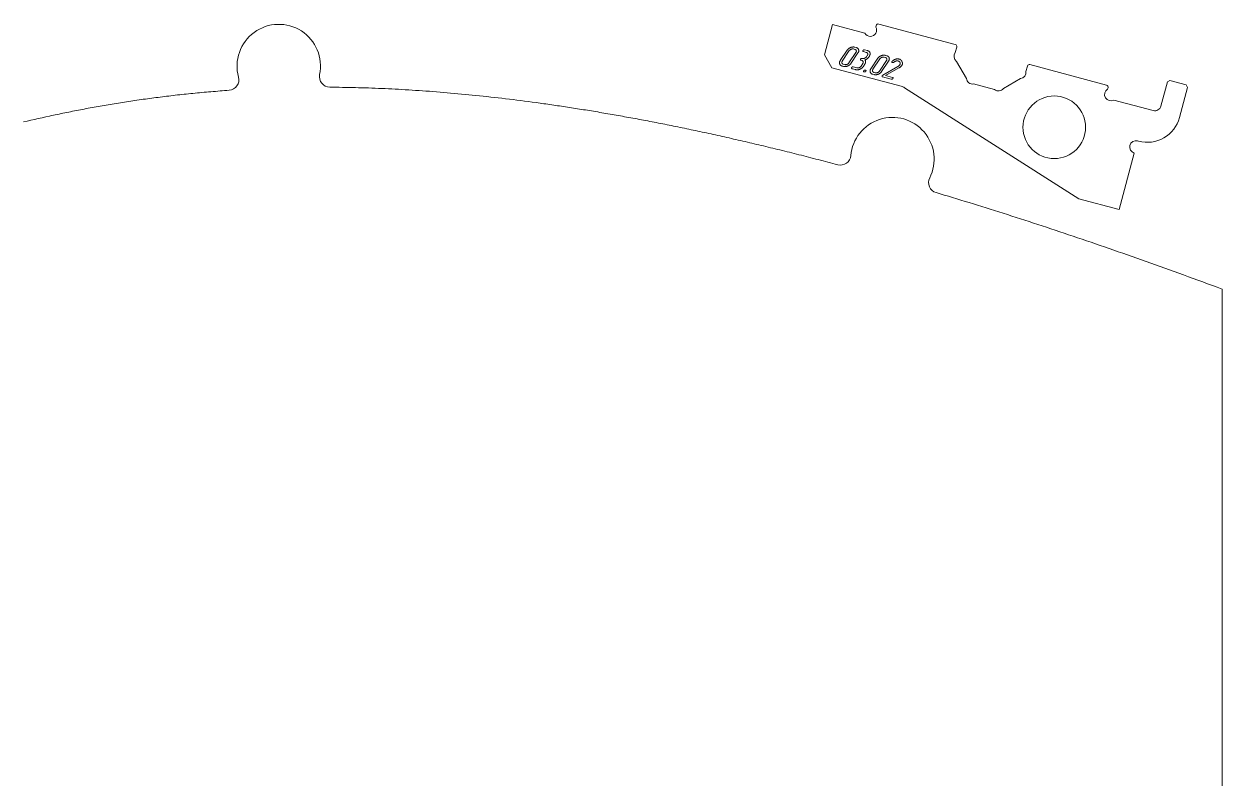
# Model space of a CAD drawing. Header units: millimetres. Extents: x 14 to 1461, y -733 to -10.
# Drawn here: x 887 to 1461, y -371 to -10 of the extents above; entities that cross this region are included whole.
import ezdxf

# ---------------------------------------------------------------- set-up
doc = ezdxf.new("R2010")
doc.units = ezdxf.units.MM
doc.layers.add('Cut', color=7, linetype='Continuous', lineweight=0)
doc.layers.add('Mark', color=7, linetype='Continuous', lineweight=0)

msp = doc.modelspace()

# ---------------------------------------------------------------- linework, layer by layer
at = {"layer": 'Cut'}
msp.add_lwpolyline([(886.816478, -56.971534), (888.589278, -56.560362), (890.368606, -56.152131), (892.154565, -55.746933), (893.947256, -55.344861), (895.746782, -54.946005), (897.553245, -54.550459), (899.366748, -54.158314), (900.276171, -53.963545), (901.187393, -53.769661), (902.100425, -53.576673), (903.015282, -53.384593), (903.931975, -53.193432), (904.850517, -53.003202), (905.770921, -52.813914), (906.693201, -52.62558), (907.617368, -52.438211), (908.543436, -52.251819), (909.471418, -52.066414), (910.401325, -51.88201), (911.333172, -51.698616), (912.26697, -51.516246), (913.202733, -51.334909), (914.140473, -51.154618), (915.080203, -50.975384), (916.021936, -50.797219), (916.965685, -50.620133), (917.911463, -50.44414), (918.859281, -50.269249), (919.809154, -50.095473), (920.761094, -49.922824), (921.715113, -49.751311), (922.671225, -49.580948), (923.629442, -49.411745), (924.589777, -49.243715), (925.552243, -49.076868), (926.516852, -48.911216), (927.483618, -48.74677), (928.452553, -48.583543), (929.423671, -48.421545), (930.396983, -48.260788), (931.372502, -48.101284), (932.350242, -47.943043), (933.330215, -47.786078), (934.312434, -47.6304), (935.296912, -47.476021), (936.283661, -47.322952), (937.272695, -47.171204), (938.264026, -47.020789), (939.257666, -46.871718), (940.25363, -46.724003), (941.251929, -46.577656), (942.252576, -46.432688), (943.255584, -46.28911), (944.260966, -46.146934), (945.268735, -46.006172), (946.278903, -45.866834), (947.291484, -45.728933), (948.306489, -45.59248), (949.323933, -45.457486), (950.343827, -45.323963), (951.366184, -45.191922), (952.391018, -45.061375), (953.41834, -44.932334), (954.448165, -44.804809), (955.480504, -44.678813), (956.51537, -44.554357), (957.552777, -44.431452), (958.592736, -44.31011), (959.635261, -44.190342), (960.680365, -44.07216), (961.72806, -43.955575), (962.778359, -43.840599), (963.831275, -43.727244), (964.886821, -43.61552), (965.945009, -43.505439), (967.005853, -43.397013), (968.069365, -43.290254), (969.135557, -43.185172), (970.204443, -43.08178), (971.276036, -42.980088), (972.350348, -42.880108), (973.427392, -42.781853), (974.507181, -42.685332), (975.589727, -42.590558), (976.675044, -42.497543), (977.763144, -42.406297), (978.85404, -42.316832), (979.947744, -42.22916), (981.044271, -42.143292), (982.143631, -42.05924), (983.245839, -41.977015), (984.350907, -41.896629), (985.458847, -41.818093, 0.4735596822), (989.931248, -35.505626, -1.2707427943), (1028.791397, -34.308593, 0.4739527035), (1033.650262, -40.33387), (1035.165448, -40.346157), (1036.685744, -40.361944), (1038.211172, -40.381254), (1039.741757, -40.404106), (1041.277521, -40.430523), (1042.818487, -40.460523), (1044.364679, -40.49413), (1045.916121, -40.531363), (1047.472835, -40.572243), (1049.034844, -40.616792), (1050.602173, -40.66503), (1052.174844, -40.716979), (1053.752881, -40.772658), (1055.336306, -40.83209), (1056.925144, -40.895295), (1058.519417, -40.962293), (1060.119149, -41.033106), (1061.724363, -41.107756), (1063.335082, -41.186261), (1064.95133, -41.268645), (1066.57313, -41.354927), (1068.200505, -41.445129), (1069.833478, -41.53927), (1071.472074, -41.637374), (1073.116314, -41.739459), (1074.766222, -41.845548), (1076.421823, -41.95566), (1078.083138, -42.069818), (1079.750191, -42.188042), (1081.423006, -42.310352), (1083.101606, -42.436771), (1084.786014, -42.567318), (1086.476253, -42.702014), (1088.172346, -42.840881), (1089.874318, -42.98394), (1091.582191, -43.131211), (1093.295988, -43.282716), (1095.015733, -43.438474), (1096.741449, -43.598508), (1098.47316, -43.762838), (1100.210888, -43.931485), (1101.954657, -44.10447), (1103.70449, -44.281814), (1105.460411, -44.463537), (1107.222443, -44.649661), (1108.990608, -44.840207), (1110.764931, -45.035196), (1112.545435, -45.234648), (1114.332143, -45.438584), (1116.125078, -45.647026), (1117.924263, -45.859994), (1119.729722, -46.077509), (1121.541478, -46.299592), (1123.359555, -46.526264), (1125.183975, -46.757547), (1127.014763, -46.99346), (1128.85194, -47.234025), (1130.695531, -47.479262), (1132.545559, -47.729194), (1133.472994, -47.855926), (1134.402047, -47.98384), (1135.332721, -48.112937), (1136.265018, -48.243221), (1137.198942, -48.374694), (1138.134496, -48.507359), (1139.071682, -48.641218), (1140.010504, -48.776274), (1140.950964, -48.912529), (1141.893065, -49.049987), (1142.83681, -49.18865), (1143.782203, -49.32852), (1144.729245, -49.4696), (1145.67794, -49.611893), (1146.628291, -49.755401), (1147.580301, -49.900126), (1148.533972, -50.046073), (1149.489308, -50.193242), (1150.446311, -50.341637), (1151.404984, -50.491261), (1152.365331, -50.642115), (1153.327354, -50.794203), (1154.291056, -50.947527), (1155.25644, -51.10209), (1156.223509, -51.257895), (1157.192265, -51.414943), (1158.162713, -51.573238), (1159.134854, -51.732782), (1160.108691, -51.893579), (1161.084228, -52.055629), (1162.061467, -52.218937), (1163.040412, -52.383505), (1164.021064, -52.549335), (1165.003428, -52.716429), (1165.987506, -52.884792), (1166.973301, -53.054424), (1167.960815, -53.22533), (1168.950052, -53.397511), (1169.941015, -53.570969), (1170.933707, -53.745709), (1171.928129, -53.921732), (1172.924287, -54.09904), (1173.922181, -54.277637), (1174.921816, -54.457526), (1175.923194, -54.638708), (1176.926317, -54.821186), (1177.93119, -55.004963), (1178.937815, -55.190042), (1179.946194, -55.376425), (1180.956331, -55.564115), (1181.968228, -55.753114), (1182.981889, -55.943425), (1183.997317, -56.135051), (1185.014514, -56.327994), (1186.033482, -56.522257), (1187.054226, -56.717843), (1188.076749, -56.914753), (1189.101052, -57.112992), (1190.127138, -57.312561), (1191.155012, -57.513462), (1192.184675, -57.715699), (1193.216131, -57.919275), (1194.249383, -58.124191), (1195.284432, -58.330451), (1196.321283, -58.538056), (1197.359939, -58.747011), (1198.400401, -58.957316), (1199.442674, -59.168976), (1200.486759, -59.381992), (1201.532661, -59.596367), (1202.580381, -59.812104), (1203.629923, -60.029205), (1204.681289, -60.247673), (1205.734483, -60.467511), (1206.789508, -60.688721), (1207.846365, -60.911305), (1208.905059, -61.135267), (1209.965592, -61.36061), (1211.027968, -61.587334), (1212.092188, -61.815444), (1213.158256, -62.044942), (1214.226175, -62.275831), (1215.295947, -62.508112), (1216.367577, -62.74179), (1217.441065, -62.976865), (1218.516417, -63.213342), (1219.593633, -63.451222), (1220.672718, -63.690508), (1221.753674, -63.931203), (1222.836504, -64.17331), (1223.921211, -64.416831), (1225.007798, -64.661768), (1226.096268, -64.908124), (1227.186624, -65.155903), (1228.278868, -65.405106), (1229.373004, -65.655736), (1230.469034, -65.907795), (1231.566962, -66.161288), (1232.66679, -66.416215), (1233.768521, -66.672579), (1234.872158, -66.930384), (1235.977704, -67.189632), (1237.085163, -67.450325), (1238.194536, -67.712466), (1239.305826, -67.976058), (1240.419038, -68.241103), (1241.534173, -68.507603), (1242.651235, -68.775563), (1243.770225, -69.044983), (1244.891149, -69.315868), (1246.014007, -69.588218), (1247.138804, -69.862038), (1248.265541, -70.137329), (1249.394223, -70.414094), (1250.524851, -70.692336), (1251.65743, -70.972058), (1252.79196, -71.253261), (1253.928447, -71.53595), (1255.066892, -71.820125), (1256.207298, -72.105791), (1257.349669, -72.392949), (1258.494007, -72.681602), (1259.640315, -72.971752), (1260.788596, -73.263403), (1261.938853, -73.556557), (1263.09109, -73.851217), (1264.245307, -74.147385), (1265.40151, -74.445064), (1266.5597, -74.744256), (1267.719881, -75.044964), (1268.882055, -75.34719), (1270.046225, -75.650939), (1271.212395, -75.95621), (1272.380567, -76.263009), (1273.550744, -76.571336), (1274.722929, -76.881196), (1275.897125, -77.192589), (1277.073335, -77.50552, 0.4665404284), (1283.342668, -73.099243, -1.2112195307), (1321.137107, -83.787054, 0.4667704822), (1324.174053, -90.825093), (1326.143852, -91.414147), (1328.118874, -92.007227), (1330.09913, -92.604343), (1332.084631, -93.205504), (1334.075388, -93.810721), (1336.071412, -94.420004), (1338.072715, -95.033363), (1340.079307, -95.650808), (1342.0912, -96.272349), (1344.108405, -96.897996), (1346.130932, -97.527758), (1348.158794, -98.161647), (1350.192001, -98.799671), (1352.230564, -99.441841), (1354.274495, -100.088167), (1356.323805, -100.73866), (1358.378505, -101.393328), (1360.438605, -102.052182), (1362.504118, -102.715233), (1364.575054, -103.382489), (1366.651424, -104.053961), (1368.73324, -104.72966), (1370.820513, -105.409594), (1372.913254, -106.093775), (1375.011473, -106.782212), (1377.115183, -107.474914), (1379.224394, -108.171893), (1381.339117, -108.873159), (1383.459364, -109.57872), (1385.585146, -110.288587), (1387.716474, -111.002771), (1389.853359, -111.721281), (1391.995812, -112.444127), (1394.143844, -113.171319), (1396.297466, -113.902868), (1398.456691, -114.638783), (1400.621528, -115.379074), (1402.791989, -116.123751), (1404.968085, -116.872825), (1407.149827, -117.626305), (1409.337226, -118.384202), (1411.530294, -119.146524), (1413.729042, -119.913283), (1415.93348, -120.684489), (1418.143621, -121.460151), (1420.359474, -122.240279), (1422.581052, -123.024884), (1424.808364, -123.813975), (1427.041424, -124.607562), (1429.280241, -125.405656), (1431.524827, -126.208267), (1433.775193, -127.015404), (1436.031349, -127.827078), (1438.293308, -128.643298), (1440.561081, -129.464074), (1442.834678, -130.289417), (1445.11411, -131.119337), (1447.39939, -131.953843), (1449.690527, -132.792946), (1451.987534, -133.636656), (1454.29042, -134.484982), (1456.599198, -135.337934), (1458.913879, -136.195524), (1461.234473, -137.05776), (1461.234473, -492.55912, -0.4142135624)], format="xyb", dxfattribs=at)
msp.add_lwpolyline([(1270.736554, -24.855887), (1274.618832, -10.367029), (1290.080715, -14.510028, 1.0000000952), (1295.276867, -11.510027), (1295.472883, -10.778484, -0.4142135624), (1296.697626, -10.071379), (1333.402734, -19.906483, -0.4142135624), (1334.109839, -21.131226), (1333.410021, -23.742982, 0.4142134851), (1333.963797, -27.949326), (1338.73875, -36.219787, 0.4142135843), (1342.104663, -38.802544), (1352.221782, -41.513417, 0.4142135763), (1356.428126, -40.959642), (1364.698588, -36.184688, 0.4142134947), (1367.281344, -32.818775), (1367.981162, -30.207018, -0.4142135624), (1369.205904, -29.499914), (1405.911013, -39.335018, -0.4142135624), (1406.618117, -40.55976), (1406.422101, -41.291304, 0.9999998627), (1409.422101, -46.487456), (1428.264717, -51.53632, 0.4142135624), (1431.938945, -49.415003), (1435.044767, -37.823917), (1436.269509, -37.116811), (1443.9969, -39.18736), (1444.704006, -40.412102), (1440.821728, -54.90096, -0.4142135624), (1421.225849, -66.214646), (1420.742887, -66.085237, 0.9999994582), (1419.189973, -71.880792), (1411.943057, -98.926649), (1392.624579, -93.750279), (1309.089676, -40.59217, 0.1536553502), (1307.44071, -39.867106), (1274.272081, -30.979599)], format="xyb", close=True, dxfattribs=at)
msp.add_circle((1380.829176, -59.531487), 14.99997, dxfattribs=at)
at = {"layer": 'Mark'}
for points in [[(1285.891096, -21.339625), (1285.20115, -21.154754), (1285.086437, -21.126726), (1284.970736, -21.103851), (1284.854047, -21.086129), (1284.736368, -21.07356), (1284.617702, -21.066144), (1284.498046, -21.063881), (1284.377402, -21.066771), (1284.25577, -21.074814), (1284.133149, -21.088011), (1284.00954, -21.10636), (1283.884942, -21.129862), (1283.759355, -21.158518), (1283.63278, -21.192326), (1283.505216, -21.231288), (1283.376664, -21.275402), (1283.247124, -21.32467), (1283.118983, -21.378138), (1282.99463, -21.434854), (1282.874065, -21.494819), (1282.757287, -21.558032), (1282.644298, -21.624493), (1282.535097, -21.694202), (1282.429684, -21.76716), (1282.328059, -21.843366), (1282.230221, -21.92282), (1282.136172, -22.005522), (1282.045911, -22.091473), (1281.959437, -22.180671), (1281.876752, -22.273118), (1281.797854, -22.368814), (1281.722745, -22.467757), (1281.651423, -22.569949), (1278.29667, -27.586898), (1278.230253, -27.690679), (1278.170165, -27.793895), (1278.116404, -27.896547), (1278.068971, -27.998634), (1278.027866, -28.100156), (1277.993089, -28.201114), (1277.96464, -28.301506), (1277.942519, -28.401334), (1277.926726, -28.500597), (1277.917261, -28.599296), (1277.914124, -28.69743), (1277.917315, -28.794999), (1277.926834, -28.892003), (1277.942681, -28.988442), (1277.964856, -29.084317), (1277.993358, -29.179627), (1278.027613, -29.272643), (1278.067045, -29.361638), (1278.111652, -29.446611), (1278.161436, -29.527561), (1278.216396, -29.60449), (1278.276533, -29.677397), (1278.341845, -29.746282), (1278.412335, -29.811146), (1278.488, -29.871987), (1278.568842, -29.928806), (1278.65486, -29.981604), (1278.746054, -30.030379), (1278.842425, -30.075133), (1278.943972, -30.115865), (1279.050695, -30.152574), (1279.162595, -30.185262), (1279.852541, -30.370133), (1279.968649, -30.398545), (1280.085653, -30.421801), (1280.203552, -30.439901), (1280.322347, -30.452843), (1280.442037, -30.460629), (1280.562624, -30.463258), (1280.684106, -30.46073), (1280.806483, -30.453046), (1280.929756, -30.440205), (1281.053925, -30.422207), (1281.17899, -30.399052), (1281.30495, -30.370741), (1281.431806, -30.337273), (1281.559557, -30.298648), (1281.688204, -30.254866), (1281.817747, -30.205928), (1281.945856, -30.152759), (1282.070204, -30.096285), (1282.19079, -30.036506), (1282.307613, -29.973423), (1282.420675, -29.907034), (1282.529975, -29.83734), (1282.635513, -29.764342), (1282.737289, -29.688039), (1282.835303, -29.60843), (1282.929555, -29.525517), (1283.020045, -29.439299), (1283.106773, -29.349776), (1283.18974, -29.256949), (1283.268944, -29.160816), (1283.344386, -29.061378), (1283.416067, -28.958636), (1286.77082, -23.941687), (1286.837286, -23.837823), (1286.897393, -23.734524), (1286.951139, -23.631791), (1286.998526, -23.529624), (1287.039554, -23.428023), (1287.074221, -23.326987), (1287.102529, -23.226517), (1287.124476, -23.126612), (1287.140064, -23.027274), (1287.149293, -22.928501), (1287.152161, -22.830293), (1287.14867, -22.732652), (1287.138818, -22.635576), (1287.122607, -22.539066), (1287.100037, -22.443122), (1287.071106, -22.347743), (1287.036393, -22.254652), (1286.996475, -22.165573), (1286.951352, -22.080505), (1286.901024, -21.999448), (1286.845491, -21.922402), (1286.784752, -21.849367), (1286.718809, -21.780343), (1286.647661, -21.71533), (1286.571308, -21.654328), (1286.48975, -21.597337), (1286.402987, -21.544357), (1286.311018, -21.495389), (1286.213845, -21.450431), (1286.111467, -21.409485), (1286.003884, -21.372549)], [(1285.304014, -22.217591), (1284.614068, -22.03272), (1284.550896, -22.017326), (1284.487051, -22.004818), (1284.422535, -21.995196), (1284.357346, -21.98846), (1284.291485, -21.984609), (1284.224952, -21.983645), (1284.157746, -21.985566), (1284.089869, -21.990373), (1284.021319, -21.998066), (1283.952097, -22.008645), (1283.882203, -22.02211), (1283.811637, -22.03846), (1283.740399, -22.057697), (1283.668488, -22.079819), (1283.595906, -22.104827), (1283.522651, -22.132721), (1283.45015, -22.162951), (1283.379829, -22.194966), (1283.311688, -22.228766), (1283.245728, -22.264351), (1283.181947, -22.301721), (1283.120347, -22.340877), (1283.060926, -22.381818), (1283.003686, -22.424543), (1282.948626, -22.469054), (1282.895746, -22.515351), (1282.845045, -22.563432), (1282.796525, -22.613298), (1282.750186, -22.66495), (1282.706026, -22.718387), (1282.664046, -22.773609), (1282.624246, -22.830616), (1279.269494, -27.847565), (1279.232391, -27.90557), (1279.198838, -27.963298), (1279.168832, -28.020749), (1279.142375, -28.077922), (1279.119466, -28.134818), (1279.100106, -28.191437), (1279.084294, -28.247778), (1279.07203, -28.303842), (1279.063314, -28.359629), (1279.058147, -28.415138), (1279.056528, -28.47037), (1279.058457, -28.525325), (1279.063935, -28.580002), (1279.072961, -28.634402), (1279.085535, -28.688525), (1279.101657, -28.74237), (1279.120967, -28.794927), (1279.143102, -28.845184), (1279.168062, -28.893141), (1279.195848, -28.938798), (1279.22646, -28.982155), (1279.259897, -29.023213), (1279.29616, -29.06197), (1279.335249, -29.098428), (1279.377163, -29.132586), (1279.421902, -29.164444), (1279.469468, -29.194002), (1279.519858, -29.221261), (1279.573075, -29.246219), (1279.629116, -29.268878), (1279.687984, -29.289237), (1279.749677, -29.307296), (1280.439623, -29.492167), (1280.504255, -29.507961), (1280.56946, -29.520863), (1280.63524, -29.53087), (1280.701593, -29.537985), (1280.768519, -29.542206), (1280.836019, -29.543534), (1280.904092, -29.541969), (1280.972739, -29.53751), (1281.041959, -29.530158), (1281.111753, -29.519912), (1281.182121, -29.506774), (1281.253062, -29.490741), (1281.324576, -29.471816), (1281.396665, -29.449997), (1281.469326, -29.425285), (1281.542561, -29.397679), (1281.615006, -29.36771), (1281.685298, -29.335905), (1281.753435, -29.302265), (1281.819419, -29.266791), (1281.88325, -29.229481), (1281.944927, -29.190337), (1282.00445, -29.149357), (1282.061819, -29.106543), (1282.117035, -29.061893), (1282.170097, -29.015409), (1282.221006, -28.96709), (1282.26976, -28.916935), (1282.316362, -28.864946), (1282.360809, -28.811122), (1282.403103, -28.755463), (1282.443243, -28.697968), (1285.797996, -23.68102), (1285.835106, -23.622989), (1285.868642, -23.565231), (1285.898605, -23.507747), (1285.924993, -23.450536), (1285.947808, -23.393598), (1285.967049, -23.336933), (1285.982716, -23.280542), (1285.994809, -23.224423), (1286.003328, -23.168578), (1286.008274, -23.113006), (1286.009646, -23.057707), (1286.007443, -23.002682), (1286.001668, -22.94793), (1285.992318, -22.893451), (1285.979394, -22.839245), (1285.962897, -22.785312), (1285.943181, -22.732661), (1285.920604, -22.682298), (1285.895165, -22.634225), (1285.866864, -22.588441), (1285.8357, -22.544947), (1285.801675, -22.503741), (1285.764788, -22.464825), (1285.725039, -22.428198), (1285.682428, -22.39386), (1285.636954, -22.361811), (1285.588619, -22.332051), (1285.537422, -22.304581), (1285.483363, -22.2794), (1285.426442, -22.256507), (1285.366659, -22.235905)], [(1288.245419, -27.442627), (1288.590392, -27.535062), (1288.652986, -27.553361), (1288.712695, -27.573943), (1288.769519, -27.596805), (1288.82346, -27.62195), (1288.874515, -27.649377), (1288.922687, -27.679085), (1288.967974, -27.711075), (1289.010377, -27.745347), (1289.049895, -27.781901), (1289.086529, -27.820736), (1289.120279, -27.861854), (1289.151144, -27.905253), (1289.179125, -27.950934), (1289.204221, -27.998897), (1289.226433, -28.049142), (1289.245761, -28.101669), (1289.261871, -28.155478), (1289.274431, -28.209571), (1289.28344, -28.263947), (1289.288899, -28.318607), (1289.290808, -28.37355), (1289.289166, -28.428777), (1289.283974, -28.484288), (1289.275231, -28.540082), (1289.262938, -28.59616), (1289.247095, -28.652521), (1289.227701, -28.709166), (1289.204756, -28.766094), (1289.178262, -28.823306), (1289.148217, -28.880801), (1289.114621, -28.93858), (1289.077475, -28.996642), (1288.238787, -30.25088), (1288.198636, -30.308412), (1288.15636, -30.364114), (1288.111958, -30.417983), (1288.06543, -30.470021), (1288.016777, -30.520228), (1287.965998, -30.568603), (1287.913093, -30.615146), (1287.858063, -30.659858), (1287.800907, -30.702739), (1287.741625, -30.743788), (1287.680218, -30.783005), (1287.616684, -30.820391), (1287.551026, -30.855945), (1287.483241, -30.889668), (1287.413331, -30.921559), (1287.341295, -30.951619), (1287.268472, -30.979314), (1287.196197, -31.00411), (1287.124473, -31.026008), (1287.053298, -31.045007), (1286.982672, -31.061109), (1286.912596, -31.074311), (1286.84307, -31.084616), (1286.774093, -31.092022), (1286.705666, -31.096529), (1286.637789, -31.098138), (1286.570461, -31.096849), (1286.503682, -31.092661), (1286.437454, -31.085575), (1286.371775, -31.075591), (1286.306645, -31.062708), (1286.242065, -31.046926), (1284.517201, -30.58475), (1284.457571, -30.570795), (1284.399421, -30.56128), (1284.342752, -30.556205), (1284.287562, -30.555571), (1284.233853, -30.559378), (1284.181625, -30.567626), (1284.130876, -30.580314), (1284.081608, -30.597443), (1284.03382, -30.619013), (1283.987512, -30.645023), (1283.942685, -30.675474), (1283.899338, -30.710365), (1283.857471, -30.749698), (1283.817085, -30.793471), (1283.778178, -30.841684), (1283.740752, -30.894339), (1283.707086, -30.948001), (1283.679487, -30.999244), (1283.657955, -31.048069), (1283.64249, -31.094476), (1283.633091, -31.138464), (1283.62976, -31.180033), (1283.632495, -31.219185), (1283.641297, -31.255917), (1283.656166, -31.290232), (1283.677101, -31.322128), (1283.704104, -31.351605), (1283.737173, -31.378664), (1283.77631, -31.403305), (1283.821513, -31.425527), (1283.872783, -31.445331), (1283.93012, -31.462717), (1285.654984, -31.924892), (1285.771104, -31.953308), (1285.888091, -31.976558), (1286.005944, -31.994643), (1286.124663, -32.007562), (1286.244249, -32.015316), (1286.364702, -32.017904), (1286.48602, -32.015326), (1286.608206, -32.007584), (1286.731257, -31.994675), (1286.855175, -31.976602), (1286.979959, -31.953363), (1287.10561, -31.924958), (1287.232127, -31.891388), (1287.35951, -31.852652), (1287.48776, -31.808751), (1287.616877, -31.759685), (1287.744559, -31.706388), (1287.868506, -31.649797), (1287.988718, -31.58991), (1288.105196, -31.526729), (1288.217939, -31.460252), (1288.326946, -31.390481), (1288.43222, -31.317415), (1288.533758, -31.241053), (1288.631561, -31.161397), (1288.72563, -31.078446), (1288.815964, -30.9922), (1288.902563, -30.90266), (1288.985427, -30.809824), (1289.064556, -30.713693), (1289.139951, -30.614267), (1289.21161, -30.511547), (1290.050298, -29.25731), (1290.095454, -29.187565), (1290.137694, -29.11777), (1290.177018, -29.047924), (1290.213426, -28.978027), (1290.246917, -28.90808), (1290.277493, -28.838082), (1290.305152, -28.768033), (1290.329895, -28.697934), (1290.351722, -28.627784), (1290.370633, -28.557584), (1290.386628, -28.487333), (1290.399707, -28.417031), (1290.40987, -28.346679), (1290.417116, -28.276276), (1290.421447, -28.205822), (1290.422861, -28.135318), (1290.421437, -28.065819), (1290.417252, -27.998384), (1290.410305, -27.93301), (1290.400598, -27.8697), (1290.388129, -27.808452), (1290.3729, -27.749266), (1290.354909, -27.692143), (1290.334157, -27.637083), (1290.310644, -27.584085), (1290.28437, -27.533149), (1290.255335, -27.484277), (1290.223539, -27.437467), (1290.188982, -27.392719), (1290.151664, -27.350034), (1290.111585, -27.309412), (1290.068744, -27.270852), (1290.203332, -27.233117), (1290.334419, -27.190068), (1290.462005, -27.141704), (1290.58609, -27.088024), (1290.706675, -27.029029), (1290.823758, -26.964719), (1290.937341, -26.895093), (1291.047423, -26.820153), (1291.154004, -26.739897), (1291.257084, -26.654326), (1291.356663, -26.56344), (1291.452741, -26.467239), (1291.545319, -26.365722), (1291.634395, -26.258891), (1291.719971, -26.146744), (1291.802046, -26.029282), (1292.22139, -25.402163), (1292.287851, -25.298325), (1292.347981, -25.195057), (1292.401782, -25.092361), (1292.449252, -24.990235), (1292.490393, -24.888681), (1292.525203, -24.787698), (1292.553683, -24.687285), (1292.575833, -24.587443), (1292.591653, -24.488173), (1292.601143, -24.389473), (1292.604303, -24.291344), (1292.601133, -24.193787), (1292.591633, -24.0968), (1292.575802, -24.000384), (1292.553642, -23.904539), (1292.525151, -23.809265), (1292.490878, -23.716279), (1292.45137, -23.627296), (1292.406627, -23.542318), (1292.356648, -23.461343), (1292.301434, -23.384372), (1292.240986, -23.311405), (1292.175302, -23.242442), (1292.104383, -23.177483), (1292.028229, -23.116527), (1291.946839, -23.059576), (1291.860215, -23.006629), (1291.768355, -22.957685), (1291.671261, -22.912745), (1291.568931, -22.871809), (1291.461366, -22.834878), (1291.348566, -22.801949), (1289.968674, -22.432209), (1289.909044, -22.418253), (1289.850894, -22.408738), (1289.794225, -22.403663), (1289.739035, -22.403029), (1289.685326, -22.406836), (1289.633098, -22.415084), (1289.582349, -22.427772), (1289.533081, -22.444901), (1289.485293, -22.466471), (1289.438985, -22.492481), (1289.394158, -22.522932), (1289.350811, -22.557824), (1289.308944, -22.597156), (1289.268558, -22.640929), (1289.229651, -22.689143), (1289.192226, -22.741797), (1289.15856, -22.795459), (1289.13096, -22.846702), (1289.109428, -22.895527), (1289.093963, -22.941934), (1289.084564, -22.985922), (1289.081233, -23.027492), (1289.083968, -23.066643), (1289.09277, -23.103376), (1289.107639, -23.13769), (1289.128574, -23.169586), (1289.155577, -23.199064), (1289.188646, -23.226123), (1289.227783, -23.250763), (1289.272986, -23.272986), (1289.324256, -23.292789), (1289.381593, -23.310175), (1290.761484, -23.679916), (1290.824077, -23.698215), (1290.883786, -23.718796), (1290.940611, -23.741659), (1290.994551, -23.766803), (1291.045607, -23.79423), (1291.093779, -23.823938), (1291.139066, -23.855928), (1291.181468, -23.8902), (1291.220987, -23.926754), (1291.257621, -23.96559), (1291.29137, -24.006707), (1291.322236, -24.050106), (1291.350216, -24.095788), (1291.375313, -24.14375), (1291.397525, -24.193995), (1291.416853, -24.246522), (1291.432963, -24.300331), (1291.445523, -24.354424), (1291.454532, -24.4088), (1291.459991, -24.46346), (1291.4619, -24.518404), (1291.460258, -24.573631), (1291.455066, -24.629141), (1291.446323, -24.684935), (1291.43403, -24.741013), (1291.418186, -24.797374), (1291.398792, -24.854019), (1291.375848, -24.910947), (1291.349353, -24.968159), (1291.319308, -25.025654), (1291.285713, -25.083433), (1291.248567, -25.141496), (1290.829223, -25.768614), (1290.789072, -25.826147), (1290.746796, -25.881848), (1290.702394, -25.935718), (1290.655866, -25.987756), (1290.607213, -26.037963), (1290.556434, -26.086338), (1290.503529, -26.132881), (1290.448499, -26.177593), (1290.391342, -26.220473), (1290.332061, -26.261522), (1290.270653, -26.30074), (1290.20712, -26.338126), (1290.141462, -26.37368), (1290.073677, -26.407403), (1290.003767, -26.439294), (1289.931731, -26.469353), (1289.858907, -26.497048), (1289.786633, -26.521845), (1289.714908, -26.543742), (1289.643733, -26.562742), (1289.573108, -26.578843), (1289.503032, -26.592046), (1289.433506, -26.60235), (1289.364529, -26.609756), (1289.296102, -26.614264), (1289.228224, -26.615873), (1289.160897, -26.614584), (1289.094118, -26.610396), (1289.02789, -26.60331), (1288.962211, -26.593325), (1288.897081, -26.580442), (1288.832501, -26.564661), (1288.772871, -26.550705), (1288.714721, -26.54119), (1288.658052, -26.536116), (1288.602862, -26.535482), (1288.549153, -26.539289), (1288.496924, -26.547536), (1288.446176, -26.560225), (1288.396908, -26.577353), (1288.34912, -26.598923), (1288.302812, -26.624933), (1288.257985, -26.655384), (1288.214638, -26.690276), (1288.172771, -26.729608), (1288.132384, -26.773381), (1288.093478, -26.821595), (1288.056052, -26.874249), (1288.022386, -26.927911), (1287.994787, -26.979155), (1287.973255, -27.02798), (1287.957789, -27.074386), (1287.948391, -27.118374), (1287.945059, -27.159944), (1287.947794, -27.199095), (1287.956596, -27.235828), (1287.971465, -27.270142), (1287.992401, -27.302038), (1288.019404, -27.331516), (1288.052473, -27.358575), (1288.091609, -27.383216), (1288.136813, -27.405438), (1288.188083, -27.425242)], [(1300.538642, -25.264423), (1299.848696, -25.079553), (1299.733983, -25.051524), (1299.618282, -25.028649), (1299.501593, -25.010927), (1299.383914, -24.998358), (1299.265248, -24.990942), (1299.145592, -24.988679), (1299.024948, -24.991569), (1298.903316, -24.999612), (1298.780695, -25.012809), (1298.657086, -25.031158), (1298.532488, -25.05466), (1298.406901, -25.083316), (1298.280326, -25.117124), (1298.152762, -25.156086), (1298.02421, -25.2002), (1297.89467, -25.249468), (1297.766529, -25.302936), (1297.642176, -25.359652), (1297.52161, -25.419617), (1297.404833, -25.48283), (1297.291844, -25.549291), (1297.182643, -25.619001), (1297.07723, -25.691958), (1296.975605, -25.768164), (1296.877767, -25.847618), (1296.783718, -25.93032), (1296.693456, -26.016271), (1296.606983, -26.10547), (1296.524298, -26.197917), (1296.4454, -26.293612), (1296.37029, -26.392555), (1296.298969, -26.494747), (1292.944216, -31.511696), (1292.877799, -31.615477), (1292.817711, -31.718693), (1292.76395, -31.821345), (1292.716517, -31.923432), (1292.675412, -32.024954), (1292.640635, -32.125912), (1292.612186, -32.226304), (1292.590065, -32.326132), (1292.574272, -32.425396), (1292.564807, -32.524094), (1292.56167, -32.622228), (1292.564861, -32.719797), (1292.57438, -32.816801), (1292.590227, -32.91324), (1292.612402, -33.009115), (1292.640904, -33.104425), (1292.675159, -33.197441), (1292.71459, -33.286436), (1292.759198, -33.371409), (1292.808982, -33.45236), (1292.863942, -33.529288), (1292.924079, -33.602195), (1292.989391, -33.671081), (1293.05988, -33.735944), (1293.135546, -33.796785), (1293.216388, -33.853604), (1293.302406, -33.906402), (1293.3936, -33.955177), (1293.489971, -33.999931), (1293.591518, -34.040663), (1293.698241, -34.077372), (1293.810141, -34.11006), (1294.500087, -34.294931), (1294.616195, -34.323343), (1294.733198, -34.346599), (1294.851098, -34.364699), (1294.969893, -34.377641), (1295.089583, -34.385427), (1295.21017, -34.388056), (1295.331652, -34.385528), (1295.454029, -34.377844), (1295.577302, -34.365003), (1295.701471, -34.347005), (1295.826536, -34.32385), (1295.952496, -34.295539), (1296.079352, -34.262071), (1296.207103, -34.223446), (1296.33575, -34.179665), (1296.465293, -34.130726), (1296.593402, -34.077557), (1296.71775, -34.021083), (1296.838336, -33.961304), (1296.955159, -33.898221), (1297.068221, -33.831832), (1297.177521, -33.762139), (1297.283059, -33.68914), (1297.384835, -33.612837), (1297.482849, -33.533229), (1297.577101, -33.450315), (1297.667591, -33.364097), (1297.754319, -33.274574), (1297.837286, -33.181747), (1297.91649, -33.085614), (1297.991932, -32.986176), (1298.063613, -32.883434), (1301.418365, -27.866485), (1301.484832, -27.762621), (1301.544938, -27.659322), (1301.598685, -27.556589), (1301.646072, -27.454422), (1301.687099, -27.352821), (1301.721767, -27.251785), (1301.750074, -27.151315), (1301.772022, -27.05141), (1301.78761, -26.952072), (1301.796838, -26.853299), (1301.799707, -26.755092), (1301.796216, -26.65745), (1301.786364, -26.560374), (1301.770153, -26.463864), (1301.747583, -26.36792), (1301.718652, -26.272541), (1301.683939, -26.179451), (1301.644021, -26.090371), (1301.598898, -26.005303), (1301.54857, -25.924246), (1301.493036, -25.8472), (1301.432298, -25.774165), (1301.366355, -25.705141), (1301.295207, -25.640128), (1301.218854, -25.579126), (1301.137296, -25.522135), (1301.050533, -25.469155), (1300.958564, -25.420187), (1300.861391, -25.375229), (1300.759013, -25.334283), (1300.65143, -25.297347)], [(1299.95156, -26.142389), (1299.261614, -25.957519), (1299.198442, -25.942125), (1299.134597, -25.929616), (1299.070081, -25.919994), (1299.004892, -25.913258), (1298.939031, -25.909407), (1298.872498, -25.908443), (1298.805292, -25.910364), (1298.737415, -25.915171), (1298.668865, -25.922864), (1298.599643, -25.933443), (1298.529749, -25.946908), (1298.459183, -25.963258), (1298.387945, -25.982495), (1298.316034, -26.004617), (1298.243452, -26.029625), (1298.170197, -26.057519), (1298.097696, -26.087749), (1298.027375, -26.119764), (1297.959234, -26.153564), (1297.893274, -26.189149), (1297.829493, -26.226519), (1297.767893, -26.265675), (1297.708472, -26.306616), (1297.651232, -26.349341), (1297.596172, -26.393852), (1297.543291, -26.440149), (1297.492591, -26.48823), (1297.444071, -26.538096), (1297.397731, -26.589748), (1297.353572, -26.643185), (1297.311592, -26.698407), (1297.271792, -26.755414), (1293.917039, -31.772363), (1293.879937, -31.830368), (1293.846384, -31.888096), (1293.816378, -31.945547), (1293.789921, -32.00272), (1293.767012, -32.059616), (1293.747652, -32.116235), (1293.731839, -32.172577), (1293.719576, -32.228641), (1293.71086, -32.284427), (1293.705693, -32.339937), (1293.704074, -32.395169), (1293.706003, -32.450123), (1293.711481, -32.5048), (1293.720506, -32.5592), (1293.733081, -32.613323), (1293.749203, -32.667168), (1293.768513, -32.719725), (1293.790648, -32.769982), (1293.815608, -32.817939), (1293.843394, -32.863596), (1293.874006, -32.906953), (1293.907443, -32.948011), (1293.943706, -32.986768), (1293.982795, -33.023226), (1294.024709, -33.057384), (1294.069448, -33.089242), (1294.117013, -33.118801), (1294.167404, -33.146059), (1294.22062, -33.171018), (1294.276662, -33.193676), (1294.33553, -33.214035), (1294.397223, -33.232094), (1295.087168, -33.416965), (1295.151801, -33.432759), (1295.217006, -33.445661), (1295.282786, -33.455669), (1295.349138, -33.462783), (1295.416065, -33.467004), (1295.483565, -33.468332), (1295.551638, -33.466767), (1295.620285, -33.462308), (1295.689505, -33.454956), (1295.759299, -33.444711), (1295.829667, -33.431572), (1295.900608, -33.41554), (1295.972122, -33.396614), (1296.04421, -33.374795), (1296.116872, -33.350083), (1296.190107, -33.322477), (1296.262552, -33.292508), (1296.332844, -33.260703), (1296.400981, -33.227064), (1296.466965, -33.191589), (1296.530796, -33.154279), (1296.592472, -33.115135), (1296.651996, -33.074155), (1296.709365, -33.031341), (1296.764581, -32.986692), (1296.817643, -32.940207), (1296.868552, -32.891888), (1296.917306, -32.841733), (1296.963908, -32.789744), (1297.008355, -32.73592), (1297.050649, -32.680261), (1297.090789, -32.622767), (1300.445542, -27.605818), (1300.482652, -27.547787), (1300.516188, -27.490029), (1300.546151, -27.432545), (1300.572539, -27.375334), (1300.595354, -27.318396), (1300.614595, -27.261731), (1300.630262, -27.20534), (1300.642355, -27.149221), (1300.650874, -27.093376), (1300.65582, -27.037804), (1300.657192, -26.982506), (1300.654989, -26.92748), (1300.649213, -26.872728), (1300.639864, -26.818249), (1300.62694, -26.764043), (1300.610443, -26.71011), (1300.590727, -26.657459), (1300.56815, -26.607096), (1300.542711, -26.559023), (1300.514409, -26.513239), (1300.483246, -26.469745), (1300.449221, -26.428539), (1300.412334, -26.389623), (1300.372585, -26.352996), (1300.329973, -26.318658), (1300.2845, -26.286609), (1300.236165, -26.256849), (1300.184968, -26.229379), (1300.130909, -26.204198), (1300.073988, -26.181306), (1300.014205, -26.160703)], [(1298.701478, -34.553301), (1298.650727, -34.584579), (1298.603986, -34.615808), (1298.561255, -34.646988), (1298.522534, -34.678121), (1298.487823, -34.709204), (1298.457122, -34.74024), (1298.430432, -34.771226), (1298.407751, -34.802165), (1298.372538, -34.858098), (1298.343436, -34.911452), (1298.320445, -34.962226), (1298.303565, -35.01042), (1298.292796, -35.056034), (1298.288138, -35.099068), (1298.289591, -35.139523), (1298.297156, -35.177397), (1298.310831, -35.212691), (1298.330617, -35.245406), (1298.356514, -35.27554), (1298.388522, -35.303095), (1298.426642, -35.32807), (1298.470872, -35.350465), (1298.521213, -35.37028), (1298.577665, -35.387515), (1302.70354, -36.493039), (1302.764006, -36.507219), (1302.822939, -36.516944), (1302.880338, -36.522214), (1302.936204, -36.523029), (1302.990537, -36.51939), (1303.043336, -36.511295), (1303.094602, -36.498745), (1303.144335, -36.481741), (1303.192534, -36.460281), (1303.2392, -36.434367), (1303.284333, -36.403998), (1303.327932, -36.369174), (1303.369998, -36.329895), (1303.410531, -36.286161), (1303.449531, -36.237972), (1303.486997, -36.185329), (1303.520622, -36.131656), (1303.548128, -36.080388), (1303.569514, -36.031524), (1303.584781, -35.985064), (1303.593927, -35.941008), (1303.596953, -35.899357), (1303.59386, -35.860109), (1303.584646, -35.823266), (1303.569313, -35.788827), (1303.54786, -35.756793), (1303.520286, -35.727162), (1303.486593, -35.699936), (1303.44678, -35.675114), (1303.400848, -35.652696), (1303.348795, -35.632683), (1303.290622, -35.615073), (1299.958185, -34.72215), (1306.388921, -31.108052), (1306.503745, -31.040365), (1306.614841, -30.971542), (1306.722209, -30.901582), (1306.82585, -30.830487), (1306.925762, -30.758255), (1307.021947, -30.684887), (1307.114404, -30.610383), (1307.203133, -30.534743), (1307.288133, -30.457967), (1307.369406, -30.380055), (1307.446952, -30.301007), (1307.520769, -30.220823), (1307.590858, -30.139502), (1307.65722, -30.057046), (1307.719853, -29.973453), (1307.778759, -29.888724), (1307.81715, -29.829912), (1307.853326, -29.771609), (1307.887285, -29.713816), (1307.919028, -29.656532), (1307.948556, -29.599759), (1307.975867, -29.543495), (1308.000963, -29.487741), (1308.023842, -29.432497), (1308.044506, -29.377762), (1308.062954, -29.323537), (1308.079186, -29.269822), (1308.093202, -29.216617), (1308.105002, -29.163922), (1308.114586, -29.111736), (1308.121954, -29.060061), (1308.127106, -29.008894), (1308.130042, -28.958238), (1308.130763, -28.908092), (1308.129267, -28.858455), (1308.125555, -28.809328), (1308.119628, -28.760711), (1308.111485, -28.712604), (1308.101125, -28.665006), (1308.08855, -28.617918), (1308.073759, -28.57134), (1308.056752, -28.525272), (1308.037529, -28.479713), (1308.01609, -28.434665), (1307.992435, -28.390126), (1307.966564, -28.346097), (1307.938477, -28.302577), (1307.908174, -28.259568), (1307.886466, -28.182749), (1307.862883, -28.107968), (1307.837426, -28.035226), (1307.810095, -27.964523), (1307.78089, -27.895859), (1307.749811, -27.829233), (1307.716858, -27.764646), (1307.682031, -27.702098), (1307.64533, -27.641588), (1307.606754, -27.583117), (1307.566305, -27.526684), (1307.523981, -27.472291), (1307.479783, -27.419936), (1307.433712, -27.369619), (1307.385766, -27.321342), (1307.335946, -27.275103), (1307.284252, -27.230902), (1307.230683, -27.188741), (1307.175241, -27.148618), (1307.117925, -27.110534), (1307.058734, -27.074488), (1306.99767, -27.040481), (1306.934731, -27.008513), (1306.869919, -26.978583), (1306.803232, -26.950692), (1306.734671, -26.92484), (1306.664236, -26.901027), (1306.591927, -26.879252), (1306.573557, -26.874127), (1306.564328, -26.871612), (1306.559702, -26.870367), (1306.552684, -26.868493), (1306.494165, -26.853499), (1306.377192, -26.8269), (1306.260305, -26.804819), (1306.143506, -26.787254), (1306.026793, -26.774208), (1305.910167, -26.765678), (1305.793627, -26.761666), (1305.677175, -26.762172), (1305.560809, -26.767195), (1305.44453, -26.776735), (1305.328338, -26.790793), (1305.212233, -26.809368), (1305.096215, -26.832461), (1304.980283, -26.860071), (1304.864439, -26.892198), (1304.748681, -26.928843), (1304.63301, -26.970006), (1304.517426, -27.015686), (1304.401928, -27.065883), (1304.286518, -27.120598), (1304.171194, -27.17983), (1304.055957, -27.243579), (1303.940807, -27.311846), (1303.825744, -27.384631), (1303.710768, -27.461932), (1303.595878, -27.543752), (1303.481075, -27.630088), (1303.366359, -27.720943), (1303.309034, -27.768064), (1303.280379, -27.792048), (1303.266054, -27.804146), (1303.264322, -27.805616), (1303.26407, -27.805836), (1303.263565, -27.806276), (1303.255575, -27.813281), (1303.240062, -27.827127), (1303.210901, -27.854165), (1303.184228, -27.880328), (1303.160041, -27.905618), (1303.138341, -27.930035), (1303.119128, -27.953578), (1303.102402, -27.976247), (1303.09861, -27.981777), (1303.097686, -27.983152), (1303.096534, -27.984876), (1303.094016, -27.988669), (1303.084247, -28.003727), (1303.066168, -28.033288), (1303.050032, -28.062108), (1303.035839, -28.090187), (1303.023589, -28.117526), (1303.013282, -28.144124), (1303.004919, -28.169982), (1302.998499, -28.195099), (1302.994023, -28.219475), (1302.991489, -28.243111), (1302.990899, -28.266006), (1302.992253, -28.288161), (1302.995549, -28.309575), (1303.000789, -28.330249), (1303.007972, -28.350182), (1303.017098, -28.369374), (1303.028167, -28.387826), (1303.04118, -28.405537), (1303.056136, -28.422508), (1303.073035, -28.438738), (1303.091878, -28.454227), (1303.112664, -28.468976), (1303.135393, -28.482984), (1303.160065, -28.496252), (1303.186681, -28.508779), (1303.21524, -28.520566), (1303.245742, -28.531612), (1303.278187, -28.541917), (1303.295139, -28.546792), (1303.303797, -28.54916), (1303.309603, -28.550696), (1303.353197, -28.560365), (1303.396905, -28.566772), (1303.440728, -28.569917), (1303.484665, -28.5698), (1303.528716, -28.566421), (1303.572882, -28.55978), (1303.617162, -28.549877), (1303.661556, -28.536712), (1303.706064, -28.520285), (1303.750687, -28.500596), (1303.795424, -28.477646), (1303.840275, -28.451433), (1303.885241, -28.421959), (1303.930321, -28.389222), (1303.933142, -28.387068), (1303.934553, -28.385986), (1303.937545, -28.383695), (1303.957408, -28.368593), (1303.997043, -28.338908), (1304.075957, -28.281607), (1304.154396, -28.227066), (1304.23236, -28.175286), (1304.309848, -28.126266), (1304.386862, -28.080006), (1304.4634, -28.036506), (1304.539464, -27.995767), (1304.615052, -27.957788), (1304.690165, -27.922569), (1304.764803, -27.890111), (1304.838966, -27.860413), (1304.912653, -27.833475), (1304.985866, -27.809297), (1305.058603, -27.787879), (1305.130865, -27.769222), (1305.202653, -27.753325), (1305.273965, -27.740189), (1305.344801, -27.729812), (1305.415163, -27.722196), (1305.48505, -27.717341), (1305.554461, -27.715245), (1305.623398, -27.71591), (1305.691859, -27.719335), (1305.759845, -27.72552), (1305.827356, -27.734465), (1305.894392, -27.746171), (1305.960952, -27.760637), (1305.994055, -27.768905), (1306.002312, -27.77108), (1306.008911, -27.77285), (1306.020416, -27.775995), (1306.065802, -27.789151), (1306.153534, -27.81823), (1306.237214, -27.850999), (1306.31684, -27.887457), (1306.392415, -27.927605), (1306.463936, -27.971443), (1306.531405, -28.01897), (1306.594821, -28.070187), (1306.654184, -28.125093), (1306.709495, -28.183689), (1306.760753, -28.245974), (1306.807958, -28.311949), (1306.851111, -28.381614), (1306.890211, -28.454968), (1306.925246, -28.532516), (1306.954573, -28.61185), (1306.977577, -28.691362), (1306.994258, -28.771054), (1307.004615, -28.850925), (1307.008648, -28.930976), (1307.006357, -29.011205), (1306.997744, -29.091614), (1306.982806, -29.172202), (1306.961545, -29.252969), (1306.933961, -29.333916), (1306.900052, -29.415042), (1306.859821, -29.496347), (1306.813266, -29.577831), (1306.787617, -29.618641), (1306.774199, -29.639062), (1306.76386, -29.654394), (1306.722267, -29.712692), (1306.677589, -29.770204), (1306.629827, -29.826931), (1306.578981, -29.882873), (1306.52505, -29.93803), (1306.468035, -29.992401), (1306.407935, -30.045987), (1306.344751, -30.098787), (1306.278482, -30.150803), (1306.209129, -30.202032), (1306.136692, -30.252477), (1306.06117, -30.302136), (1305.982563, -30.35101), (1305.900873, -30.399098)], [(1290.319644, -32.13951), (1290.260014, -32.125555), (1290.201864, -32.116039), (1290.145195, -32.110965), (1290.090005, -32.110331), (1290.036296, -32.114138), (1289.984068, -32.122386), (1289.933319, -32.135074), (1289.884051, -32.152203), (1289.836263, -32.173772), (1289.789955, -32.199783), (1289.745128, -32.230234), (1289.701781, -32.265125), (1289.659914, -32.304458), (1289.619527, -32.348231), (1289.580621, -32.396444), (1289.543195, -32.449099), (1289.509529, -32.50276), (1289.48193, -32.554004), (1289.460398, -32.602829), (1289.444933, -32.649235), (1289.435534, -32.693224), (1289.432202, -32.734793), (1289.434938, -32.773944), (1289.44374, -32.810677), (1289.458608, -32.844992), (1289.479544, -32.876888), (1289.506547, -32.906365), (1289.539616, -32.933424), (1289.578752, -32.958065), (1289.623956, -32.980287), (1289.675226, -33.000091), (1289.732562, -33.017476), (1289.793028, -33.031656), (1289.851961, -33.041381), (1289.90936, -33.046651), (1289.965226, -33.047466), (1290.019559, -33.043826), (1290.072358, -33.035732), (1290.123624, -33.023182), (1290.173357, -33.006178), (1290.221556, -32.984718), (1290.268222, -32.958804), (1290.313355, -32.928435), (1290.356954, -32.893611), (1290.39902, -32.854332), (1290.439553, -32.810598), (1290.478552, -32.762409), (1290.516019, -32.709766), (1290.549644, -32.656093), (1290.57715, -32.604825), (1290.598536, -32.555961), (1290.613803, -32.509501), (1290.622949, -32.465445), (1290.625975, -32.423794), (1290.622882, -32.384546), (1290.613668, -32.347703), (1290.598335, -32.313264), (1290.576882, -32.28123), (1290.549308, -32.251599), (1290.515615, -32.224373), (1290.475802, -32.199551), (1290.42987, -32.177133), (1290.377817, -32.15712)]]:
    msp.add_lwpolyline(points, close=True, dxfattribs=at)

doc.saveas('drawing.dxf')
